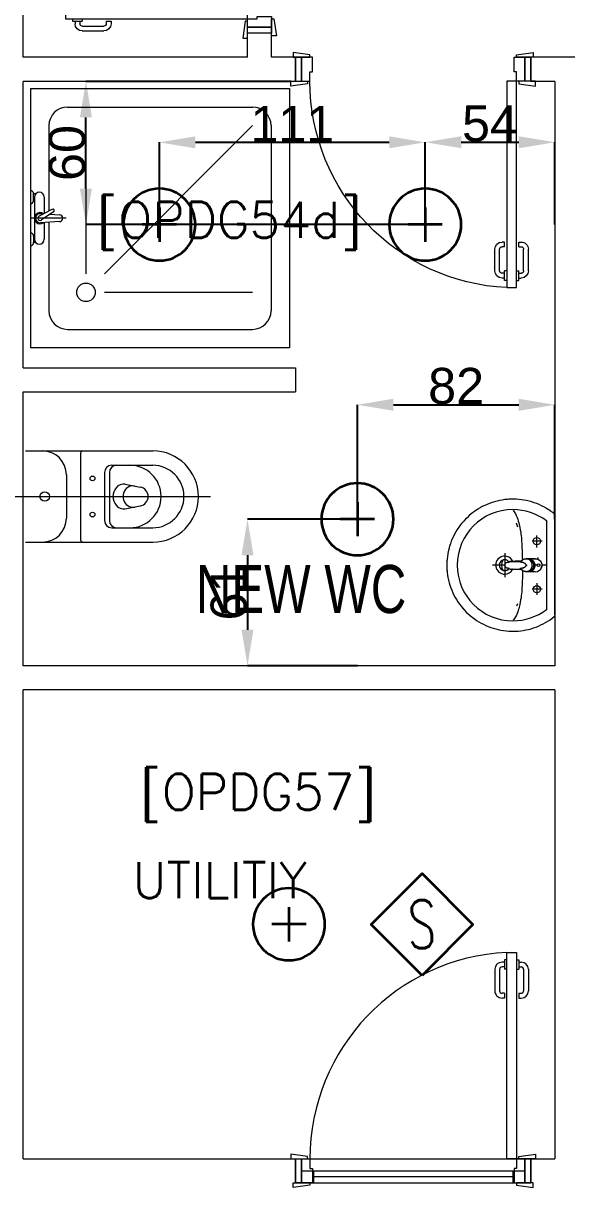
# Model space of a CAD drawing. Header units: inches. Extents: x -12418 to 57169, y -29325 to 19878.
# Drawn here: x 15618 to 17883, y -947 to 3881 of the extents above; entities that cross this region are included whole.
import ezdxf
from ezdxf.enums import TextEntityAlignment as Align

# ---------------------------------------------------------------- set-up
doc = ezdxf.new("R2010")
doc.units = ezdxf.units.IN
doc.header["$LTSCALE"] = 25
doc.header["$MEASUREMENT"] = 0
doc.header["$PDMODE"] = 3
doc.layers.get('0').update_dxf_attribs({"color": 8})
doc.layers.get('Defpoints').update_dxf_attribs({"color": 8})
for name, color, linetype, lineweight in [('00-Ground Floor$0$72_EGR_BASE_TEXT', 252, 'Continuous', 5), ('00-Ground Floor$0$Aluminum', 251, 'Continuous', 5), ('00-Ground Floor$0$LOADING', 253, 'Continuous', 5), ('00-Ground Floor$0$P-SANR-FIXT', 6, 'Continuous', 18), ('00-Ground Floor$0$P-SANR-FIXT-1', 6, 'Continuous', 13), ('00-Ground Floor$0$SANIT', 250, 'Continuous', 5), ('00-Ground Floor$0$Walls', 251, 'Continuous', 5), ('00-Ground Floor$0$Wooden Joinery', 251, 'Continuous', 5), ('E-DIM', 6, 'Continuous', 18), ('E-LITE-CIRC-NUMB', 6, 'Continuous', 25), ('E-LITE-CLNG @ 100', 150, 'Continuous', 35), ('E-LITE-CTRL', 6, 'Continuous', 25), ('F-ALRM-CLNG @ 100', 33, 'Continuous', 35)]:
    doc.layers.add(name, color=color, linetype=linetype, lineweight=lineweight)
doc.styles.add('00-Ground Floor$0$SIMPLEX', font='SIMPLEX.shx', dxfattribs={"height": 150})
doc.styles.add('00-Ground Floor$0$X3G_ENTITY_2587F5', font='swisscl.ttf', dxfattribs={"height": 200})
doc.styles.add('DC_Simplex', font='SIMPLEX.shx', dxfattribs={"width": 0.7})
doc.styles.get("Standard").update_dxf_attribs({"font": 'arial.ttf'})
doc.dimstyles.get("Standard").update_dxf_attribs({"dimtxt": 150, "dimasz": 150, "dimexe": 0.18, "dimexo": 0.0625, "dimgap": 1, "dimtad": 1, "dimdec": 0, "dimlfac": 0.1, "dimzin": 0, "dimdsep": 46, "dimtxsty": 'Standard', "dimcen": 0.09, "dimclrd": 256, "dimclrt": 7, "dimadec": 0, "dimazin": 0, "dimtfac": 1, "dimtdec": 0, "dimtofl": 0, "dimtmove": 0, "dimatfit": 3, "dimfxl": 1, "dimtolj": 1, "dimtzin": 0, "dimarcsym": 0})

# ---------------------------------------------------------------- blocks, each defined once
blk = doc.blocks.new('00-Ground Floor$0$A$C72370EFE')
at = {"layer": '00-Ground Floor$0$Wooden Joinery'}
for p, q in [((-0.01, -0.04), (-0.02, -0.04)), ((-0.01, -0.03), (-0.01, -0.07)), ((0, -0.03), (-0.01, -0.03)), ((0.04, -0.03), (0.05, -0.03)), ((0.05, -0.03), (0.05, -0.07)), ((0.05, -0.04), (0.06, -0.04)), ((-0.05, -0.07), (-0.05, -0.16)), ((-0.03, -0.07), (-0.03, -0.16)), ((-0.01, -0.06), (-0.02, -0.06)), ((0, -0.07), (-0.01, -0.07)), ((0.04, -0.07), (0.05, -0.07)), ((0.05, -0.06), (0.06, -0.06)), ((0.07, -0.07), (0.07, -0.16)), ((0.09, -0.07), (0.09, -0.16)), ((-0.01, -0.17), (-0.02, -0.17)), ((-0.01, -0.19), (-0.02, -0.19)), ((-0.01, -0.17), (-0.01, -0.19)), ((0.05, -0.17), (0.06, -0.17)), ((0.05, -0.17), (0.05, -0.19)), ((0.05, -0.19), (0.06, -0.19))]:
    blk.add_line(p, q, dxfattribs=at)
for centre, radius, start, end in [((-0.02, -0.07), 0.03, 90, 180), ((0.06, -0.07), 0.03, 0, 90), ((-0.02, -0.07), 0.01, 90, 180), ((0.06, -0.07), 0.01, 0, 90), ((-0.02, -0.16), 0.03, 180, 270), ((-0.02, -0.16), 0.01, 180, 270), ((0.06, -0.16), 0.01, 270, 0), ((0.06, -0.16), 0.03, 270, 0)]:
    blk.add_arc(centre, radius, start, end, dxfattribs=at)
blk = doc.blocks.new('00-Ground Floor$0$A$C5DAD61B4')
at = {"layer": '00-Ground Floor$0$Wooden Joinery'}
for points in [[(80, 959.1), (80, 969.1), (10, 979.1), (10, 959.1)], [(940, 959.1), (940, 969.1), (1010, 979.1), (1010, 959.1)], [(70, 859.1), (70, 849.1), (0, 839.1), (0, 859.1)], [(120, 859.1), (120, 0), (80, 0), (80, 859.1)], [(950, 859.1), (950, 849.1), (1020, 839.1), (1020, 859.1)]]:
    blk.add_lwpolyline(points, close=True, dxfattribs=at)
for points in [[(45, 859.1), (45, 959.1), (20, 959.1), (20, 859.1), (45, 859.1)], [(45, 859.1), (80, 859.1), (80, 899.1), (90, 899.1), (90, 959.1), (45, 959.1), (45, 859.1)], [(975, 859.1), (940, 859.1), (940, 899.1), (930, 899.1), (930, 959.1), (975, 959.1), (975, 859.1)], [(975, 859.1), (975, 959.1), (1000, 959.1), (1000, 859.1), (975, 859.1)]]:
    blk.add_lwpolyline(points, dxfattribs=at)
blk.add_arc((80, 859.1), 860, 272.666, 0, dxfattribs=at)
at = {"layer": '00-Ground Floor$0$Wooden Joinery', "xscale": 999.9999999998854, "yscale": 999.9999999998854, "zscale": 999.9999999998854, "rotation": 180}
blk.add_blockref('00-Ground Floor$0$A$C72370EFE', (120, 0), dxfattribs=at)
blk = doc.blocks.new('00-Ground Floor$0$A$C5FCA3E6B')
at = {"layer": '00-Ground Floor$0$Wooden Joinery'}
for points in [[(80, 858.9), (80, 868.9), (10, 878.9), (10, 858.9)], [(840, 858.9), (840, 868.9), (910, 878.9), (910, 858.9)], [(70, 758.9), (70, 748.9), (0, 738.9), (0, 758.9)], [(120, 758.9), (120, 0), (80, 0), (80, 758.9)], [(850, 758.9), (850, 748.9), (920, 738.9), (920, 758.9)]]:
    blk.add_lwpolyline(points, close=True, dxfattribs=at)
for points in [[(45, 758.9), (45, 858.9), (20, 858.9), (20, 758.9), (45, 758.9)], [(45, 758.9), (80, 758.9), (80, 798.9), (90, 798.9), (90, 858.9), (45, 858.9), (45, 758.9)], [(875, 758.9), (840, 758.9), (840, 798.9), (830, 798.9), (830, 858.9), (875, 858.9), (875, 758.9)], [(875, 758.9), (875, 858.9), (900, 858.9), (900, 758.9), (875, 758.9)]]:
    blk.add_lwpolyline(points, dxfattribs=at)
blk.add_arc((80, 758.9), 760, 273.0171, 0, dxfattribs=at)
at = {"layer": '00-Ground Floor$0$Wooden Joinery', "xscale": 999.9999999998854, "yscale": 999.9999999998854, "zscale": 999.9999999998854, "rotation": 180}
blk.add_blockref('00-Ground Floor$0$A$C72370EFE', (120, 0), dxfattribs=at)
blk = doc.blocks.new('00-Ground Floor$0$A$C76ae8329')
at = {"layer": '00-Ground Floor$0$Aluminum'}
for p, q in [((202.1, 404.6), (1182.1, 404.6)), ((227.1, 404.6), (227.1, 304.6)), ((1157.1, 404.6), (1157.1, 304.6)), ((227.1, 354.6), (1157.1, 354.6)), ((277.1, 354.6), (277.1, 304.6)), ((1107.1, 354.6), (1107.1, 304.6)), ((202.1, 304.6), (1182.1, 304.6)), ((1107.1, 329.6), (277.1, 329.6))]:
    blk.add_line(p, q, dxfattribs=at)
at = {"layer": '00-Ground Floor$0$Walls'}
for p, q in [((202.1, 304.6), (202.1, 404.6)), ((202.1, 304.6), (202.1, 404.6)), ((202.1, 404.6), (202.1, 304.6)), ((1182.1, 304.6), (1182.1, 404.6)), ((1182.1, 304.6), (1182.1, 404.6)), ((1182.1, 404.6), (1182.1, 304.6))]:
    blk.add_line(p, q, dxfattribs=at)
blk = doc.blocks.new('00-Ground Floor$0$FP_138-161_A_00_GFL_-0_080_Einreichung_Grundrisse_100')
at = {"layer": '00-Ground Floor$0$P-SANR-FIXT'}
blk.add_line((-0.0044, -0.0019), (-0.0045, -0.0021), dxfattribs=at)
at = {"layer": '00-Ground Floor$0$P-SANR-FIXT', "flags": 128}
blk.add_lwpolyline([(-0.0057, -0.0037), (-0.0058, -0.0039), (-0.006, -0.004)], dxfattribs=at)
blk = doc.blocks.new('00-Ground Floor$0$FP_139-161_A_00_GFL_-0_080_Einreichung_Grundrisse_100')
at = {"layer": '00-Ground Floor$0$P-SANR-FIXT'}
blk.add_line((0.0045, -0.0022), (0.0044, -0.002), dxfattribs=at)
at = {"layer": '00-Ground Floor$0$P-SANR-FIXT', "flags": 128}
blk.add_lwpolyline([(0.006, -0.004), (0.0059, -0.0039), (0.0057, -0.0038)], dxfattribs=at)
blk = doc.blocks.new('00-Ground Floor$0$IS_Ceraplus_B8204_BIM_BG _1_ - B8204AA - CERAPLUS single lever basin mixer with pop-up waste-V137-161_A_00_GFL_-0_080_Einreichung_Grundrisse_100')
at = {"layer": '00-Ground Floor$0$P-SANR-FIXT-1'}
h = blk.add_hatch(dxfattribs=at)
h.set_pattern_fill('FP_26', color=256, style=0, pattern_type=2)
h.set_pattern_definition([(225, (0.009, 0), (0.010607, -0.010607), []), (315, (0.009, 0), (0.010607, 0.010607), [])])
h.paths.add_polyline_path([(0.0056, -0.002), (0.0058, -0.0024), (0.0058, -0.0021)])
h.paths.add_polyline_path([(0.007, -0.0039), (0.0088, -0.0045), (0.0084, -0.0043)])
at = {"layer": '00-Ground Floor$0$LOADING'}
for p, q in [((-0.028, 0), (-0.028, -0.0281)), ((-0.0274, -0.0337), (-0.0271, -0.0392)), ((-0.0262, -0.0282), (-0.0263, -0.0287)), ((0.0263, -0.0287), (0.0262, -0.0282)), ((0.0262, -0.0293), (0.0263, -0.0287)), ((0.0271, -0.0392), (0.0274, -0.0337)), ((0.028, -0.0281), (0.028, 0)), ((-0.0137, -0.0512), (-0.0129, -0.0517)), ((0.0124, -0.052), (0.0133, -0.0515)), ((0.014, -0.0647), (0.0133, -0.1077)), ((0.0185, -0.0618), (0.019, -0.0539)), ((0.019, -0.0539), (0.0188, -0.0561))]:
    blk.add_line(p, q, dxfattribs=at)
at = {"layer": '00-Ground Floor$0$LOADING', "flags": 128}
for points in [[(-0.0272, -0.0069), (-0.0266, 0.009), (-0.0165, 0.0236), (0, 0.0291)], [(0.0272, -0.0069), (0.0266, 0.009), (0.0165, 0.0236), (0, 0.0291)], [(-0.0271, -0.0393), (-0.027, -0.0403), (-0.0269, -0.0414), (-0.0267, -0.0424), (-0.0265, -0.0434), (-0.0262, -0.0444), (-0.0259, -0.0454), (-0.0255, -0.0464), (-0.0252, -0.0474), (-0.0247, -0.0484), (-0.0243, -0.0493), (-0.0238, -0.0502), (-0.0232, -0.0511), (-0.0226, -0.052), (-0.022, -0.0529), (-0.0214, -0.0537), (-0.0207, -0.0545), (-0.0199, -0.0553), (-0.0192, -0.0561), (-0.0184, -0.0568), (-0.0176, -0.0575), (-0.0173, -0.0577)], [(-0.0176, -0.0568), (-0.0224, -0.0513), (-0.0254, -0.0448), (-0.0264, -0.0376), (-0.0253, -0.0305), (-0.0222, -0.024), (-0.0172, -0.0186), (-0.0109, -0.0147), (-0.0037, -0.0127), (0.0037, -0.0127), (0.0109, -0.0147), (0.0172, -0.0186), (0.0222, -0.024), (0.0253, -0.0305), (0.0264, -0.0376), (0.0254, -0.0448), (0.0224, -0.0513), (0.0176, -0.0568)], [(0.0173, -0.0577), (0.0181, -0.057), (0.0189, -0.0563), (0.0197, -0.0556), (0.0204, -0.0548), (0.0211, -0.054), (0.0218, -0.0532), (0.0224, -0.0523), (0.023, -0.0514), (0.0236, -0.0505), (0.0241, -0.0496), (0.0246, -0.0487), (0.025, -0.0477), (0.0254, -0.0467), (0.0258, -0.0458), (0.0261, -0.0448), (0.0264, -0.0437), (0.0266, -0.0427), (0.0268, -0.0417), (0.027, -0.0407), (0.0271, -0.0396), (0.0271, -0.0393)], [(-0.019, -0.0539), (-0.0185, -0.0615), (-0.0185, -0.0618)], [(-0.0181, -0.0728), (-0.0177, -0.083), (-0.0172, -0.0938)], [(-0.0162, -0.0579), (-0.0156, -0.058), (-0.0151, -0.0581), (-0.0146, -0.0583), (-0.0142, -0.0586), (-0.0139, -0.0588), (-0.0138, -0.0591)], [(-0.0138, -0.0591), (-0.0139, -0.0612), (-0.014, -0.0633)], [(0.0138, -0.0591), (0.0139, -0.0588), (0.0142, -0.0586), (0.0146, -0.0583), (0.0151, -0.0581), (0.0156, -0.058), (0.0162, -0.0579)], [(0.014, -0.0633), (0.0139, -0.0612), (0.0138, -0.0591)], [(0.0171, -0.0578), (0.0174, -0.0575), (0.0176, -0.0568)], [(0.0172, -0.0938), (0.0177, -0.083), (0.0181, -0.0728)], [(0.0184, -0.0651), (0.0184, -0.0652), (0.0184, -0.0652), (0.0184, -0.0652), (0.0184, -0.0654), (0.0184, -0.0655)], [(-0.0129, -0.1142), (-0.0124, -0.1161), (-0.0118, -0.1179), (-0.0109, -0.1197), (-0.0098, -0.1214), (-0.0084, -0.123), (-0.0067, -0.1244), (-0.0047, -0.1255), (-0.0025, -0.1263), (0, -0.1266)], [(0, -0.1266), (0.0025, -0.1263), (0.0047, -0.1255), (0.0067, -0.1244), (0.0084, -0.123), (0.0098, -0.1214), (0.0109, -0.1197), (0.0118, -0.1179), (0.0124, -0.1161), (0.0129, -0.1142)]]:
    blk.add_lwpolyline(points, dxfattribs=at)
at = {"layer": '00-Ground Floor$0$LOADING'}
for centre, radius, start, end in [((0, 0.0135), 0.00603, 0, 180), ((0, 0.0135), 0.00603, 180, 0), ((-0.009, 0), 0.005, 300, 315), ((0.009, 0), 0.005, 225, 240)]:
    blk.add_arc(centre, radius, start, end, dxfattribs=at)
for centre, major_axis, start_param, end_param in [((0, -0.0281), (-0.028, 0), 4.712389, 6.47291), ((0, -0.0321), (0.0275, 0), 3.141823, 3.202701), ((0, -0.0321), (0.0275, 0), 3.239313, 3.439417), ((0, -0.0281), (0.028, 0), 3.371221, 3.483334), ((0, -0.0287), (0.0267, 0), 1.570796, 3.036556), ((0, -0.0287), (0.0263, 0), 2.625648, 2.791756), ((0, -0.0287), (-0.0263, 0), 4.712389, 5.759587), ((0, -0.0281), (0.028, 0), 6.093357, 7.853982), ((0, -0.0287), (0.0267, 0), 0.105099, 1.570796), ((0, -0.0287), (0.0262, 0), 0.523599, 1.570796), ((0, -0.0287), (0.0262, 0), 0.349919, 0.515945), ((0, -0.0287), (0.0267, 0), 6.059374, 6.108652), ((0, -0.0321), (0.0275, 0), 5.985527, 6.185455), ((0, -0.0281), (0.028, 0), 5.94107, 6.05344), ((0, -0.0321), (0.0275, 0), 6.222066, 6.282955), ((0, -0.0312), (0.0248, 0), 4.111947, 4.191073), ((0, -0.0281), (0.028, 0), 4.202431, 4.259552), ((0, -0.0287), (0.0263, 0), 4.169225, 4.2325), ((0, -0.0281), (0.028, 0), 5.172057, 5.222265)]:
    blk.add_ellipse(centre, major_axis=major_axis, ratio=0.961262, start_param=start_param, end_param=end_param, dxfattribs=at)
for points, knots in [([(-0.0215, -0.0162), (-0.0216, -0.0163), (-0.0219, -0.0167), (-0.0227, -0.0177), (-0.0238, -0.0192), (-0.0249, -0.0211), (-0.0258, -0.0231), (-0.0266, -0.0253), (-0.0273, -0.0282), (-0.0275, -0.0305), (-0.0275, -0.0321)], [0.7859035, 0.7859035, 0.7859035, 0.7859035, 0.7916667, 0.8055556, 0.8333333, 0.8611111, 0.8888889, 0.9166667, 0.9444444, 1, 1, 1, 1]), ([(0.021, -0.0157), (0.0208, -0.0154), (0.0203, -0.0149), (0.0192, -0.0139), (0.0177, -0.0127), (0.0161, -0.0117), (0.0148, -0.0109), (0.0138, -0.0104), (0.0127, -0.0099), (0.0113, -0.0093), (0.0087, -0.0084), (0.0048, -0.0075), (0, -0.0071), (-0.0048, -0.0075), (-0.0087, -0.0084), (-0.0113, -0.0093), (-0.0127, -0.0099), (-0.0138, -0.0104), (-0.0148, -0.0109), (-0.0161, -0.0117), (-0.0177, -0.0127), (-0.0191, -0.0139), (-0.0202, -0.0149), (-0.0208, -0.0154), (-0.021, -0.0157)], [0.2222222, 0.2222222, 0.2222222, 0.2222222, 0.2361111, 0.25, 0.2777778, 0.3055556, 0.3194444, 0.3333333, 0.3472222, 0.3611111, 0.3888889, 0.4444444, 0.5, 0.5555556, 0.6111111, 0.6388889, 0.6527778, 0.6666667, 0.6805556, 0.6944444, 0.7222222, 0.75, 0.7638889, 0.7777778, 0.7777778, 0.7777778, 0.7777778]), ([(0, -0.0378), (-0.0005, -0.038), (-0.0012, -0.0384), (-0.0021, -0.0389), (-0.0028, -0.0393), (-0.0035, -0.0397), (-0.0042, -0.04), (-0.0049, -0.0405), (-0.0055, -0.0409), (-0.0061, -0.0414), (-0.0067, -0.0419), (-0.0072, -0.0424), (-0.0078, -0.0429), (-0.0083, -0.0435), (-0.0088, -0.0441), (-0.0092, -0.0446), (-0.0096, -0.0452), (-0.01, -0.0459), (-0.0103, -0.0466), (-0.0105, -0.0472), (-0.0107, -0.0477), (-0.0108, -0.0481), (-0.0109, -0.0484), (-0.0111, -0.0489), (-0.0114, -0.0497), (-0.0118, -0.0509), (-0.0122, -0.0521), (-0.0124, -0.053), (-0.0126, -0.0537), (-0.0128, -0.0544), (-0.0129, -0.0552), (-0.0131, -0.0559), (-0.0132, -0.0566), (-0.0134, -0.0572), (-0.0136, -0.0581), (-0.0137, -0.0587), (-0.0138, -0.0591)], [0, 0, 0, 0, 0.055556, 0.083333, 0.111111, 0.138889, 0.166667, 0.194444, 0.222222, 0.25, 0.277778, 0.305556, 0.333333, 0.361111, 0.388889, 0.416667, 0.444444, 0.472222, 0.5, 0.527778, 0.541667, 0.555556, 0.569444, 0.583333, 0.611111, 0.666667, 0.722222, 0.75, 0.777778, 0.805556, 0.833333, 0.861111, 0.888889, 0.916667, 0.944444, 1, 1, 1, 1]), ([(0, -0.0357), (-0.0006, -0.0357), (-0.0013, -0.0357), (-0.002, -0.0357), (-0.0022, -0.0357)], [0, 0, 0, 0, 0.1, 0.1298359, 0.1298359, 0.1298359, 0.1298359]), ([(0.0022, -0.0357), (0.002, -0.0357), (0.0013, -0.0357), (0.0006, -0.0357), (0, -0.0357)], [0.8701578, 0.8701578, 0.8701578, 0.8701578, 0.9, 1, 1, 1, 1]), ([(0.0138, -0.0591), (0.0137, -0.0587), (0.0136, -0.0581), (0.0134, -0.0572), (0.0132, -0.0566), (0.0131, -0.0559), (0.0129, -0.0552), (0.0128, -0.0544), (0.0126, -0.0537), (0.0124, -0.053), (0.0122, -0.0521), (0.0118, -0.0509), (0.0114, -0.0497), (0.0111, -0.0489), (0.0109, -0.0484), (0.0108, -0.0481), (0.0107, -0.0477), (0.0105, -0.0472), (0.0103, -0.0466), (0.01, -0.0459), (0.0096, -0.0452), (0.0092, -0.0446), (0.0088, -0.0441), (0.0083, -0.0435), (0.0078, -0.0429), (0.0072, -0.0424), (0.0067, -0.0419), (0.0061, -0.0414), (0.0055, -0.0409), (0.0049, -0.0405), (0.0042, -0.04), (0.0035, -0.0397), (0.0028, -0.0393), (0.0021, -0.0389), (0.0012, -0.0384), (0.0005, -0.038), (0, -0.0378)], [0, 0, 0, 0, 0.055556, 0.083333, 0.111111, 0.138889, 0.166667, 0.194444, 0.222222, 0.25, 0.277778, 0.333333, 0.388889, 0.416667, 0.430556, 0.444444, 0.458333, 0.472222, 0.5, 0.527778, 0.555556, 0.583333, 0.611111, 0.638889, 0.666667, 0.694444, 0.722222, 0.75, 0.777778, 0.805556, 0.833333, 0.861111, 0.888889, 0.916667, 0.944444, 1, 1, 1, 1]), ([(0.0275, -0.0321), (0.0275, -0.0305), (0.0273, -0.0282), (0.0266, -0.0253), (0.0258, -0.0231), (0.0249, -0.0211), (0.0238, -0.0192), (0.0227, -0.0177), (0.0219, -0.0167), (0.0216, -0.0163), (0.0215, -0.0162)], [0, 0, 0, 0, 0.0555556, 0.0833333, 0.1111111, 0.1388889, 0.1666667, 0.1944444, 0.2083333, 0.2142181, 0.2142181, 0.2142181, 0.2142181]), ([(-0.0188, -0.0538), (-0.0188, -0.0547), (-0.0186, -0.0582), (-0.0185, -0.0619), (-0.0184, -0.0646)], [0.6724021, 0.6724021, 0.6724021, 0.6724021, 0.75, 1, 1, 1, 1]), ([(-0.0162, -0.0579), (-0.0162, -0.0578), (-0.0163, -0.0578), (-0.0165, -0.0577), (-0.0166, -0.0575), (-0.0167, -0.0574), (-0.0169, -0.0573), (-0.017, -0.0572), (-0.0172, -0.0571), (-0.0173, -0.057), (-0.0175, -0.0569), (-0.0176, -0.0568)], [0, 0, 0, 0, 0.1, 0.2, 0.3, 0.4, 0.5, 0.6, 0.7, 0.8, 1, 1, 1, 1]), ([(-0.0148, -0.0587), (-0.015, -0.0586), (-0.0159, -0.0583), (-0.0167, -0.058), (-0.0172, -0.0578)], [0.8, 0.8, 0.8, 0.8, 0.85, 1, 1, 1, 1]), ([(0.0141, -0.0613), (0.0141, -0.0611), (0.0143, -0.0608), (0.0145, -0.0604), (0.0148, -0.06), (0.0151, -0.0596), (0.0153, -0.0594), (0.0155, -0.0592), (0.0156, -0.059), (0.0158, -0.0588), (0.016, -0.0587), (0.0163, -0.0585), (0.0165, -0.0583), (0.0166, -0.0582)], [0.3333333, 0.3333333, 0.3333333, 0.3333333, 0.4166667, 0.5, 0.5833333, 0.6666667, 0.7083333, 0.75, 0.7916667, 0.8333333, 0.875, 0.9166667, 1, 1, 1, 1]), ([(0.0176, -0.0568), (0.0175, -0.0569), (0.0173, -0.057), (0.0172, -0.0571), (0.017, -0.0572), (0.0169, -0.0573), (0.0167, -0.0574), (0.0166, -0.0575), (0.0165, -0.0577), (0.0163, -0.0578), (0.0162, -0.0578), (0.0162, -0.0579)], [0, 0, 0, 0, 0.2, 0.3, 0.4, 0.5, 0.6, 0.7, 0.8, 0.9, 1, 1, 1, 1]), ([(0.0184, -0.0646), (0.0185, -0.0619), (0.0186, -0.0582), (0.0188, -0.0547), (0.0188, -0.0538)], [0, 0, 0, 0, 0.25, 0.3275586, 0.3275586, 0.3275586, 0.3275586]), ([(-0.0131, -0.1116), (-0.0132, -0.1115), (-0.0135, -0.1109), (-0.0141, -0.1099), (-0.0147, -0.1086), (-0.0153, -0.1072), (-0.0159, -0.1053), (-0.0167, -0.1021), (-0.0171, -0.0992), (-0.0171, -0.0973)], [0.4856715, 0.4856715, 0.4856715, 0.4856715, 0.5, 0.55, 0.6, 0.65, 0.7, 0.8, 1, 1, 1, 1]), ([(-0.0132, -0.1091), (-0.0132, -0.1096), (-0.0132, -0.1103), (-0.0132, -0.1111), (-0.0132, -0.1115), (-0.0132, -0.1118), (-0.0131, -0.1122), (-0.0131, -0.1125), (-0.0131, -0.1128), (-0.0131, -0.1131), (-0.013, -0.1134), (-0.013, -0.1138), (-0.0129, -0.1141), (-0.0129, -0.1142)], [0.2, 0.2, 0.2, 0.2, 0.4, 0.5, 0.55, 0.6, 0.65, 0.7, 0.75, 0.8, 0.85, 0.9, 1, 1, 1, 1]), ([(0.0129, -0.1142), (0.0129, -0.1141), (0.013, -0.1138), (0.013, -0.1134), (0.0131, -0.1131), (0.0131, -0.1128), (0.0131, -0.1125), (0.0131, -0.1122), (0.0132, -0.1118), (0.0132, -0.1115), (0.0132, -0.1111), (0.0132, -0.1103), (0.0132, -0.1096), (0.0132, -0.1091)], [0, 0, 0, 0, 0.1, 0.15, 0.2, 0.25, 0.3, 0.35, 0.4, 0.45, 0.5, 0.6, 0.8, 0.8, 0.8, 0.8]), ([(0.0131, -0.1116), (0.0133, -0.1113), (0.0137, -0.1106), (0.0142, -0.1096), (0.0147, -0.1084), (0.0153, -0.1072), (0.0159, -0.1053), (0.0167, -0.1021), (0.0171, -0.0992), (0.0171, -0.0973)], [-0.5143371, -0.5143371, -0.5143371, -0.5143371, -0.475, -0.4375, -0.4, -0.35, -0.3, -0.2, 0, 0, 0, 0])]:
    blk.add_open_spline(points, degree=3, knots=knots, dxfattribs=at)
for points in [[(-0.0184, -0.0646), (-0.0183, -0.0659), (-0.0182, -0.0684), (-0.0181, -0.0709), (-0.0181, -0.0721)], [(-0.0172, -0.0578), (-0.0171, -0.0578), (-0.0169, -0.058), (-0.0167, -0.0581), (-0.0166, -0.0582)], [(-0.0172, -0.0938), (-0.0172, -0.0944), (-0.0172, -0.0956), (-0.0171, -0.0967), (-0.0171, -0.0973)], [(-0.0162, -0.0579), (-0.0162, -0.0579), (-0.0164, -0.0581), (-0.0165, -0.0582), (-0.0166, -0.0583), (-0.0166, -0.0582), (-0.0166, -0.0582)], [(-0.0166, -0.0582), (-0.0163, -0.0585), (-0.0156, -0.059), (-0.0148, -0.0599), (-0.0142, -0.0609), (-0.0139, -0.0617), (-0.0138, -0.0621)], [(-0.014, -0.0633), (-0.014, -0.0633), (-0.014, -0.0633), (-0.014, -0.0633)], [(-0.014, -0.0646), (-0.014, -0.0644), (-0.014, -0.064), (-0.014, -0.0635), (-0.014, -0.0633)], [(0.014, -0.0633), (0.014, -0.0633), (0.014, -0.0633), (0.014, -0.0633)], [(0.014, -0.0633), (0.014, -0.0635), (0.014, -0.064), (0.014, -0.0644), (0.014, -0.0647)], [(0.0172, -0.0578), (0.0168, -0.0579), (0.0158, -0.0583), (0.0147, -0.0587), (0.0141, -0.059)], [(0.0166, -0.0582), (0.0166, -0.0582), (0.0166, -0.0583), (0.0165, -0.0582), (0.0164, -0.0581), (0.0162, -0.0579), (0.0162, -0.0579)], [(0.0166, -0.0582), (0.0167, -0.0582), (0.0168, -0.0581), (0.0169, -0.058), (0.0169, -0.058)], [(0.0169, -0.058), (0.017, -0.0579), (0.0171, -0.0579), (0.0171, -0.0578)], [(0.0171, -0.0973), (0.0171, -0.0967), (0.0172, -0.0956), (0.0172, -0.0944), (0.0172, -0.0938)], [(0.0181, -0.0721), (0.0181, -0.0709), (0.0182, -0.0684), (0.0183, -0.0659), (0.0184, -0.0646)]]:
    blk.add_open_spline(points, degree=3, dxfattribs=at)
for name in ['00-Ground Floor$0$FP_138-161_A_00_GFL_-0_080_Einreichung_Grundrisse_100', '00-Ground Floor$0$FP_139-161_A_00_GFL_-0_080_Einreichung_Grundrisse_100']:
    blk.add_blockref(name, (0, 0), dxfattribs=at)
blk = doc.blocks.new('00-Ground Floor')
at = {"layer": '00-Ground Floor$0$LOADING'}
for p, q in [((17671.7, 1800.6, 0), (17677.2, 1784.1, 0)), ((17797.8, 1809.9, 0), (17797.8, 1438.8, 0)), ((17832.9, 1416.9, 0), (17832.9, 1831.8, 0)), ((17757.9, 1698.7, 0), (17757.9, 1747.7, 0)), ((17779.9, 1724.3, 0), (17738.2, 1724.3, 0)), ((17624, 1674.3, 0), (17624, 1574.3, 0)), ((17762.9, 1650.2, 0), (17762.9, 1655.8, 0)), ((17624.7, 1624.3, 0), (17573.1, 1624.3, 0)), ((17750.1, 1624.3, 0), (17747.9, 1624.3, 0)), ((17758.9, 1624.3, 0), (17753.4, 1624.3, 0)), ((17762.9, 1598.3, 0), (17762.9, 1599.5, 0)), ((17773.5, 1624.3, 0), (17770.7, 1624.3, 0)), ((17797.8, 1624.3, 0), (17780.3, 1624.3, 0)), ((17757.9, 1549.9, 0), (17757.9, 1500.9, 0)), ((17779.9, 1524.3, 0), (17738.2, 1524.3, 0)), ((17677, 1463.9, 0), (17673.6, 1453.6, 0))]:
    blk.add_line(p, q, dxfattribs=at)
at = {"layer": '00-Ground Floor$0$LOADING', "elevation": 0, "flags": 128}
for points in [[(17657.9, 1899.3), (17646.9, 1899.1), (17636, 1898.4), (17625, 1897.3), (17614.1, 1895.8), (17603.3, 1893.8), (17592.6, 1891.4), (17581.9, 1888.6), (17571.4, 1885.4), (17561.1, 1881.7), (17550.8, 1877.6), (17540.8, 1873.1), (17530.9, 1868.2), (17521.3, 1863), (17511.9, 1857.3), (17502.7, 1851.3), (17493.7, 1844.9), (17485, 1838.1), (17476.6, 1831.1), (17468.5, 1823.6), (17460.7, 1815.9), (17453.2, 1807.9), (17446, 1799.5), (17439.1, 1790.9), (17432.7, 1782), (17426.5, 1772.9), (17420.8, 1763.5), (17415.4, 1753.9), (17410.4, 1744.1), (17405.8, 1734.1), (17401.6, 1724), (17397.8, 1713.6), (17394.5, 1703.2), (17391.5, 1692.6), (17389, 1681.9), (17386.9, 1671.1), (17385.3, 1660.2), (17384.1, 1649.2), (17383.3, 1638.3), (17382.9, 1627.3), (17383, 1616.3), (17383.6, 1605.3), (17384.6, 1594.3), (17386, 1583.4), (17387.8, 1572.6), (17390.1, 1561.8), (17392.8, 1551.2), (17396, 1540.6), (17399.5, 1530.2), (17403.5, 1520), (17407.9, 1509.9), (17412.6, 1500), (17417.8, 1490.3), (17423.4, 1480.8), (17429.3, 1471.5), (17435.6, 1462.5), (17442.2, 1453.7), (17449.2, 1445.2), (17456.6, 1437), (17464.2, 1429.1), (17472.2, 1421.5), (17480.4, 1414.3), (17489, 1407.3), (17497.8, 1400.8), (17506.9, 1394.5), (17516.2, 1388.7), (17525.7, 1383.2), (17535.5, 1378.1), (17545.4, 1373.4), (17555.5, 1369.1), (17565.8, 1365.2), (17576.2, 1361.7), (17586.8, 1358.7), (17597.5, 1356), (17608.3, 1353.8), (17619.1, 1352.1), (17630, 1350.7), (17641, 1349.8), (17652, 1349.4), (17657.9, 1349.3)], [(17832.9, 1836.4), (17824.3, 1843.3), (17815.4, 1849.8), (17806.3, 1855.9), (17796.9, 1861.6), (17787.3, 1867), (17777.5, 1872), (17767.5, 1876.5), (17757.3, 1880.7), (17747, 1884.5), (17736.5, 1887.8), (17725.9, 1890.8), (17715.2, 1893.3), (17704.4, 1895.4), (17693.5, 1897), (17682.6, 1898.2), (17671.6, 1899), (17660.6, 1899.3), (17657.9, 1899.3)], [(17657.9, 1349.3), (17668.9, 1349.5), (17679.9, 1350.2), (17690.8, 1351.3), (17701.7, 1352.8), (17712.6, 1354.8), (17723.3, 1357.2), (17733.9, 1360), (17744.4, 1363.3), (17754.8, 1366.9), (17765, 1371), (17775.1, 1375.5), (17784.9, 1380.4), (17794.6, 1385.7), (17804, 1391.3), (17813.2, 1397.3), (17822.2, 1403.7), (17830.8, 1410.5), (17832.9, 1412.2)]]:
    blk.add_lwpolyline(points, dxfattribs=at)
at = {"layer": '00-Ground Floor$0$LOADING'}
for centre in [(17757.9, 1724.3, 0), (17757.9, 1524.3, 0)]:
    blk.add_circle(centre, 15, dxfattribs=at)
for centre, radius, start, end in [((17657.9, 1624.3, 0), 275, 90, 93.6225), ((17657.9, 1624.3, 0), 231.5, 90, 270), ((17657.9, 1624.3, 0), 231.5, 52.8209, 90), ((17657.9, 1624.3, 0), 275, 55.9324, 60.3591), ((17657.9, 1624.3, 0), 275, 150, 155.6589), ((17657.9, 1624.3, 0), 275, 162, 167.5535), ((17657.9, 1624.3, 0), 275, 174, 186), ((17624, 1624.3, 0), 37.5, 27.1305, 270), ((17624, 1624.3, 0), 22.5, 39.5025, 270), ((17657.9, 1624.3, 0), 47, 153.4433, 206.5567), ((17624, 1624.3, 0), 22.5, 107.0466, 111.508), ((17624, 1624.3, 0), 22.5, 90, 103.3417), ((17624, 1624.3, 0), 22.5, 66.725, 72.0134), ((17624, 1624.3, 0), 22.5, 48.0808, 53.3939), ((17624, 1624.3, 0), 22.5, 248.492, 252.9534), ((17624, 1624.3, 0), 22.5, 256.6583, 270), ((17624, 1624.3, 0), 22.5, 270, 321.4286), ((17624, 1624.3, 0), 37.5, 270, 331.4146), ((17624, 1624.3, 0), 22.5, 287.9887, 293.276), ((17624, 1624.3, 0), 22.5, 306.616, 311.9265), ((17762.9, 1624.3, 0), 17.5, 161.9463, 168.2346), ((17762.9, 1624.3, 0), 17.5, 324.0899, 35.9101), ((17762.9, 1624.3, 0), 17.5, 338.869, 353.8798), ((17657.9, 1624.3, 0), 275, 192.9241, 198), ((17657.9, 1624.3, 0), 275, 217.6689, 222), ((17657.9, 1624.3, 0), 231.5, 270, 307.1791)]:
    blk.add_arc(centre, radius, start, end, dxfattribs=at)
for points, knots in [([(17658.8, 1853.7, 0), (17673.9, 1834.6, 0), (17691.8, 1767.4, 0), (17694.2, 1732.7, 0), (17697.2, 1674, 0), (17697.8, 1644.9, 0)], [0.0392191, 0.0392191, 0.0392191, 0.0392191, 0.1715289, 0.4228457, 0.6475389, 0.6475389, 0.6475389, 0.6475389]), ([(17641.6, 1638.4, 0), (17639.8, 1640.6, 0), (17634.6, 1645, 0), (17627.9, 1646.8, 0), (17624, 1646.8, 0)], [0.7144203, 0.7144203, 0.7144203, 0.7144203, 0.8333333, 1, 1, 1, 1]), ([(17624, 1601.8, 0), (17626.6, 1601.8, 0), (17631.9, 1602.7, 0), (17637.8, 1606.1, 0), (17640.6, 1609.1, 0), (17641.6, 1610.3, 0)], [0, 0, 0, 0, 0.1111111, 0.2222222, 0.285568, 0.285568, 0.285568, 0.285568]), ([(17698.2, 1603.4, 0), (17698.1, 1573.1, 0), (17695.8, 1513, 0), (17690.7, 1472.9, 0), (17674.4, 1412.8, 0), (17660, 1395.1, 0)], [0.7533082, 0.7533082, 0.7533082, 0.7533082, 0.9865548, 1.235629, 1.3638988, 1.3638988, 1.3638988, 1.3638988]), ([(17780, 1628, 0), (17779.8, 1628.9, 0), (17779.3, 1630.7, 0), (17778.4, 1632.5, 0), (17777.9, 1633.4, 0)], [0.5653198, 0.5653198, 0.5653198, 0.5653198, 0.6111111, 0.6666667, 0.6666667, 0.6666667, 0.6666667]), ([(17777.9, 1615.3, 0), (17778.2, 1615.7, 0), (17778.7, 1616.6, 0), (17779.4, 1618.4, 0), (17779.8, 1619.7, 0), (17780, 1620.6, 0)], [0.3333333, 0.3333333, 0.3333333, 0.3333333, 0.3611111, 0.3888889, 0.4346482, 0.4346482, 0.4346482, 0.4346482])]:
    blk.add_open_spline(points, degree=3, knots=knots, dxfattribs=at)
for points in [[(17797.8, 1809.5, 0), (17797.8, 1809.6, 0), (17797.8, 1809.7, 0), (17797.8, 1809.9, 0)], [(17624, 1646.8, 0), (17622.6, 1646.8, 0), (17619.9, 1646.6, 0), (17617.2, 1645.8, 0), (17615.9, 1645.3, 0)], [(17615.9, 1603.3, 0), (17617.2, 1602.8, 0), (17619.9, 1602.1, 0), (17622.6, 1601.8, 0), (17624, 1601.8, 0)], [(17780.4, 1625.2, 0), (17780.4, 1625.6, 0), (17780.3, 1626.1, 0), (17780.3, 1626.5, 0)], [(17780.3, 1622.1, 0), (17780.3, 1622.6, 0), (17780.4, 1623, 0), (17780.4, 1623.5, 0)], [(17797.8, 1438.8, 0), (17797.8, 1438.9, 0), (17797.8, 1439, 0), (17797.8, 1439.1, 0)]]:
    blk.add_open_spline(points, degree=3, dxfattribs=at)
at = {"layer": '00-Ground Floor$0$SANIT'}
for p, q in [((15647.9, 3609.1, 0), (15647.9, 2529.1, 0)), ((15647.9, 3609.1, 0), (16727.9, 3609.1, 0)), ((16727.9, 3609.1, 0), (16727.9, 2529.1, 0)), ((15802.2, 3532, 0), (16573.6, 3532, 0)), ((15725.1, 3454.8, 0), (15725.1, 3099, 0)), ((15879.4, 3454.8, 0), (15879.4, 2837.7, 0)), ((15956.5, 2837.7, 0), (16573.6, 3454.8, 0)), ((16650.8, 3454.8, 0), (16650.8, 2683.4, 0)), ((15661.4, 3143.4, 0), (15661.4, 3170.4, 0)), ((15670, 3170.4, 0), (15661.4, 3170.4, 0)), ((15664.8, 3143.4, 0), (15661.4, 3143.4, 0)), ((15664.8, 3156.9, 0), (15664.8, 2981.4, 0)), ((15705.3, 3156.9, 0), (15705.3, 3088.4, 0)), ((15738, 3105.9, 0), (15684.5, 3077.4, 0)), ((15744.5, 3095.1, 0), (15693.1, 3061.3, 0)), ((15796.4, 3069.1, 0), (15647.9, 3069.1, 0)), ((15702.9, 3087.2, 0), (15690.6, 3087.9, 0)), ((15768.8, 3055, 0), (15690.6, 3050.4, 0)), ((15705.3, 3051.2, 0), (15705.3, 2981.4, 0)), ((15725.1, 3052.4, 0), (15725.1, 2683.4, 0)), ((15730, 3085.6, 0), (15768.8, 3083.3, 0)), ((15661.4, 2994.9, 0), (15661.4, 2967.9, 0)), ((15664.8, 2994.9, 0), (15661.4, 2994.9, 0)), ((15670, 2967.9, 0), (15661.4, 2967.9, 0)), ((15956.5, 2760.6, 0), (16573.6, 2760.6, 0)), ((15802.2, 2606.3, 0), (16573.6, 2606.3, 0)), ((16727.9, 2529.1, 0), (15647.9, 2529.1, 0)), ((15627.9, 2100.3, 0), (16157.9, 2100.3, 0)), ((15856.9, 2090.3, 0), (15856.9, 1730.3, 0)), ((15986.9, 2040.3, 0), (16157.9, 2040.3, 0)), ((15797.9, 2000.3, 0), (15797.9, 1820.3, 0)), ((15956.9, 2010.3, 0), (15956.9, 1810.3, 0)), ((15976.9, 2010.3, 0), (15976.9, 1810.3, 0)), ((16043.5, 1961.3, 0), (16106, 1949.6, 0)), ((15567.9, 1910.3, 0), (16397.9, 1910.3, 0)), ((16043.5, 1859.3, 0), (16106, 1871, 0)), ((15986.9, 1780.3, 0), (16157.9, 1780.3, 0)), ((15627.9, 1720.3, 0), (16157.9, 1720.3, 0))]:
    blk.add_line(p, q, dxfattribs=at)
for centre, radius in [((15879.4, 2760.6, 0), 38.6), ((15906.9, 1985.6, 0), 10), ((15707.9, 1910.3, 0), 20), ((15906.9, 1835.1, 0), 10)]:
    blk.add_circle(centre, radius, dxfattribs=at)
for centre, radius, start, end in [((15802.2, 3454.8, 0), 77.1, 90, 180), ((16573.6, 3454.8, 0), 77.1, 0, 90), ((15647.9, 3170.4, 0), 13.5, 0, 90), ((15647.9, 3143.4, 0), 13.5, 270, 0), ((15685.1, 3156.9, 0), 20.3, 0, 180), ((15688.4, 3069.1, 0), 23.6, 50.7474, 310.368), ((15741.3, 3100.5, 0), 6.3, 300.6852, 120.6852), ((15688.4, 3069.1, 0), 18.9, 83.2671, 276.7329), ((15688.4, 3069.1, 0), 9.13, 115.4127, 305.9577), ((15768.8, 3069.1, 0), 14.2, 270, 90), ((15647.9, 2994.9, 0), 13.5, 0, 90), ((15647.9, 2967.9, 0), 13.5, 270, 0), ((15685.1, 2981.4, 0), 20.3, 180, 0), ((15802.2, 2683.4, 0), 77.1, 180, 270), ((16573.6, 2683.4, 0), 77.1, 270, 0), ((15697.9, 2000.3, 0), 100, 0, 90), ((15866.9, 2090.3, 0), 10, 90, 180), ((16157.9, 1910.3, 0), 190, 270, 90), ((15986.9, 2010.3, 0), 30, 90, 180), ((16006.9, 2010.3, 0), 30, 90, 180), ((16062.6, 1910.3, 0), 130, 270, 90), ((16157.9, 1910.3, 0), 130, 270, 90), ((16050.8, 1910.3, 0), 58.8, 141.525, 218.475), ((16036.1, 1922, 0), 40, 79.4289, 141.525), ((16075.1, 1914.7, 0), 40, 79.4289, 166.4176), ((16098.7, 1910.3, 0), 40, 280.5711, 79.4289), ((16093.3, 1910.3, 0), 58.8, 166.4176, 193.5824), ((16075.1, 1905.9, 0), 40, 193.5824, 280.5711), ((16036.1, 1898.6, 0), 40, 218.475, 280.5711), ((15697.9, 1820.3, 0), 100, 270, 0), ((15986.9, 1810.3, 0), 30, 180, 270), ((16006.9, 1810.3, 0), 30, 180, 270), ((15866.9, 1730.3, 0), 10, 180, 270)]:
    blk.add_arc(centre, radius, start, end, dxfattribs=at)
at = {"layer": '00-Ground Floor$0$Walls'}
for p, q in [((15617.9, 3739.1, 0), (15617.9, 6039.1, 0)), ((16652.9, 3839.1, 0), (16552.9, 3839.1, 0)), ((16552.9, 3739.1, 0), (16552.9, 3839.1, 0)), ((16652.9, 3739.1, 0), (16652.9, 3839.1, 0)), ((16552.9, 3739.1, 0), (15617.9, 3739.1, 0)), ((16752.9, 3739.1, 0), (16652.9, 3739.1, 0)), ((16752.9, 3639.1, 0), (16752.9, 3739.1, 0)), ((19067.9, 3739.1, 0), (17732.9, 3739.1, 0)), ((17732.9, 3639.1, 0), (17732.9, 3739.1, 0)), ((15617.9, 2445.7, 0), (15617.9, 3639.1, 0)), ((16752.9, 3639.1, 0), (15617.9, 3639.1, 0)), ((17832.9, 3639.1, 0), (17732.9, 3639.1, 0)), ((17832.9, 3639.1, 0), (17732.9, 3639.1, 0)), ((17832.9, 3639.1, 0), (17832.9, 1205.7, 0)), ((17832.9, 3639.1, 0), (17832.9, 1205.7, 0)), ((15617.9, 2445.7, 0), (16752.9, 2445.7, 0)), ((16752.9, 2445.7, 0), (16752.9, 2345.7, 0)), ((15617.9, 1205.7, 0), (15617.9, 2345.7, 0)), ((15617.9, 2345.7, 0), (16752.9, 2345.7, 0)), ((17832.9, 1205.7, 0), (15617.9, 1205.7, 0)), ((15617.9, -847.4, 0), (15617.9, 1105.7, 0)), ((17832.9, 1105.7, 0), (15617.9, 1105.7, 0)), ((17832.9, 1105.7, 0), (17832.9, -847.4, 0)), ((15617.9, -847.4, 0), (16752.9, -847.4, 0)), ((16752.9, -847.4, 0), (16752.9, -947.4, 0)), ((17732.9, -847.4, 0), (17832.9, -847.4, 0)), ((17732.9, -847.4, 0), (17732.9, -947.4, 0))]:
    blk.add_line(p, q, dxfattribs=at)
blk.add_blockref('00-Ground Floor$0$A$C76ae8329', (16550.8, -1252.1, 0))
at = {"layer": '00-Ground Floor$0$LOADING', "xscale": -1000, "yscale": 1000, "zscale": 1000, "rotation": 270}
blk.add_blockref('00-Ground Floor$0$IS_Ceraplus_B8204_BIM_BG _1_ - B8204AA - CERAPLUS single lever basin mixer with pop-up waste-V137-161_A_00_GFL_-0_080_Einreichung_Grundrisse_100', (17751.3, 1624.3, 0), dxfattribs=at)
at = {"layer": '00-Ground Floor$0$Wooden Joinery', "xscale": -1, "rotation": 270}
blk.add_blockref('00-Ground Floor$0$A$C5FCA3E6B', (15794, 3819.1, 0), dxfattribs=at)
at = {"layer": '00-Ground Floor$0$Wooden Joinery', "xscale": -1}
blk.add_blockref('00-Ground Floor$0$A$C5DAD61B4', (17752.9, 2780.1, 0), dxfattribs=at)
at = {"layer": '00-Ground Floor$0$Wooden Joinery', "rotation": 180}
blk.add_blockref('00-Ground Floor$0$A$C5DAD61B4', (17752.9, 11.6, 0), dxfattribs=at)
at = {"layer": '00-Ground Floor$0$72_EGR_BASE_TEXT', "style": '00-Ground Floor$0$X3G_ENTITY_2587F5'}
blk.add_text('NEW WC', height=200, dxfattribs=at).set_placement((16337.6, 1425.2, 0))
at = {"layer": '00-Ground Floor$0$72_EGR_BASE_TEXT', "char_height": 150, "attachment_point": 2, "style": '00-Ground Floor$0$SIMPLEX'}
for s, insert in [('[OPDG54d]', (16477, 3137.8, 0)), ('[OPDG57]', (16596.9, 755, 0)), ('UTILITIY', (16436.8, 387.6))]:
    blk.add_mtext(s, dxfattribs=dict(at, insert=insert))
blk = doc.blocks.new('DC_LT-CL-Point')
for p, q in [((0, -0.711), (0, 0.711)), ((0.711, 0), (-0.711, 0))]:
    blk.add_line(p, q)
blk.add_circle((0, 0), 1.5)
at = {"layer": 'E-LITE-CIRC-NUMB', "style": 'DC_Simplex', "width": 0.7, "flags": 8}
blk.add_attdef('CIRCUIT', text='', height=2, rotation=360, dxfattribs=at).set_placement((-3.364, 1.5), align=Align.RIGHT)
at = {"layer": 'E-LITE-CTRL', "style": 'DC_Simplex', "width": 0.7, "flags": 8}
blk.add_attdef('CONTROL', (3.364, -3.498), '', height=2, rotation=360, dxfattribs=at)
blk = doc.blocks.new('A$C5CF53093')
blk.add_lwpolyline([(0, -212.1), (-212.1, 0), (0, 212.1), (212.1, 0)], close=True)
blk = doc.blocks.new('*U207')
at = {"xscale": 0.01, "yscale": 0.01, "zscale": 0.01}
blk.add_blockref('A$C5CF53093', (0.007, -0.007), dxfattribs=at)
at = {"color": 6, "style": 'DC_Simplex', "width": 0.7, "flags": 8}
blk.add_attdef('TYPE', text='', height=2, rotation=360, dxfattribs=at).set_placement((0, 0), align=Align.MIDDLE_CENTER)
blk = doc.blocks.new('*D252')
at = {"layer": 'Defpoints', "color": 0, "transparency": 16777216}
for p in [(17292.9, 3385.2), (16185.4, 3042.4, 0), (17292.9, 3042.4, 0)]:
    blk.add_point(p, dxfattribs=at)
at = {"layer": 'E-DIM', "color": 0, "lineweight": -2, "transparency": 16777216}
for p, q in [((16185.4, 3042.5), (16185.4, 3385.4)), ((17292.9, 3042.5), (17292.9, 3385.4))]:
    blk.add_line(p, q, dxfattribs=at)
at = {"layer": 'E-DIM', "lineweight": -2, "transparency": 16777216}
blk.add_line((16335.4, 3385.2), (17142.9, 3385.2), dxfattribs=at)
at = {"layer": 'E-DIM', "transparency": 16777216}
for points in [[(16335.4, 3410.2), (16335.4, 3360.2), (16185.4, 3385.2)], [(17142.9, 3410.2), (17142.9, 3360.2), (17292.9, 3385.2)]]:
    blk.add_solid(points, dxfattribs=at)
at = {"layer": 'E-DIM', "color": 7, "transparency": 16777216, "insert": (16739.2, 3461.5), "char_height": 150, "attachment_point": 5}
blk.add_mtext('\\A1;111', dxfattribs=at)
blk = doc.blocks.new('*D489')
at = {"layer": 'Defpoints', "color": 0, "transparency": 16777216}
for p in [(17832.9, 3385.4), (17292.9, 3042.4, 0), (17832.9, 3042.4, 0)]:
    blk.add_point(p, dxfattribs=at)
at = {"layer": 'E-DIM', "color": 0, "lineweight": -2, "transparency": 16777216}
for p, q in [((17292.9, 3042.5), (17292.9, 3385.6)), ((17832.9, 3042.5), (17832.9, 3385.6))]:
    blk.add_line(p, q, dxfattribs=at)
at = {"layer": 'E-DIM', "lineweight": -2, "transparency": 16777216}
blk.add_line((17442.9, 3385.4), (17682.9, 3385.4), dxfattribs=at)
at = {"layer": 'E-DIM', "transparency": 16777216}
for points in [[(17442.9, 3410.4), (17442.9, 3360.4), (17292.9, 3385.4)], [(17682.9, 3410.4), (17682.9, 3360.4), (17832.9, 3385.4)]]:
    blk.add_solid(points, dxfattribs=at)
at = {"layer": 'E-DIM', "color": 7, "transparency": 16777216, "insert": (17562.9, 3462.7), "char_height": 150, "attachment_point": 5}
blk.add_mtext('\\A1;54', dxfattribs=at)
blk = doc.blocks.new('*D490')
at = {"layer": 'Defpoints', "color": 0, "transparency": 16777216}
for p in [(15879.4, 3639.1), (16732.9, 3639.1, 0), (17292.9, 3042.4, 0)]:
    blk.add_point(p, dxfattribs=at)
at = {"layer": 'E-DIM', "color": 0, "lineweight": -2, "transparency": 16777216}
for p, q in [((16732.9, 3639.1), (15879.2, 3639.1)), ((17292.9, 3042.4), (15879.2, 3042.4))]:
    blk.add_line(p, q, dxfattribs=at)
at = {"layer": 'E-DIM', "lineweight": -2, "transparency": 16777216}
blk.add_line((15879.4, 3192.4), (15879.4, 3489.1), dxfattribs=at)
at = {"layer": 'E-DIM', "transparency": 16777216}
for points in [[(15854.4, 3489.1), (15904.4, 3489.1), (15879.4, 3639.1)], [(15854.4, 3192.4), (15904.4, 3192.4), (15879.4, 3042.4)]]:
    blk.add_solid(points, dxfattribs=at)
at = {"layer": 'E-DIM', "color": 7, "transparency": 16777216, "insert": (15801.8, 3340.8), "char_height": 150, "attachment_point": 5, "rotation": 90}
blk.add_mtext('\\A1;60', dxfattribs=at)
blk = doc.blocks.new('*D491')
at = {"layer": 'Defpoints', "color": 0, "transparency": 16777216}
for p in [(17832.9, 2292.3), (17010.4, 1815.7, 0), (17832.9, 1815.7, 0)]:
    blk.add_point(p, dxfattribs=at)
at = {"layer": 'E-DIM', "color": 0, "lineweight": -2, "transparency": 16777216}
for p, q in [((17010.4, 1815.7), (17010.4, 2292.5)), ((17832.9, 1815.7), (17832.9, 2292.5))]:
    blk.add_line(p, q, dxfattribs=at)
at = {"layer": 'E-DIM', "lineweight": -2, "transparency": 16777216}
blk.add_line((17160.4, 2292.3), (17682.9, 2292.3), dxfattribs=at)
at = {"layer": 'E-DIM', "transparency": 16777216}
for points in [[(17160.4, 2317.3), (17160.4, 2267.3), (17010.4, 2292.3)], [(17682.9, 2317.3), (17682.9, 2267.3), (17832.9, 2292.3)]]:
    blk.add_solid(points, dxfattribs=at)
at = {"layer": 'E-DIM', "color": 7, "transparency": 16777216, "insert": (17421.7, 2369.9), "char_height": 150, "attachment_point": 5}
blk.add_mtext('\\A1;82', dxfattribs=at)
blk = doc.blocks.new('*D492')
at = {"layer": 'Defpoints', "color": 0, "transparency": 16777216}
for p in [(17010.4, 1815.7, 0), (16552.5, 1205.7), (17010.4, 1205.7, 0)]:
    blk.add_point(p, dxfattribs=at)
at = {"layer": 'E-DIM', "color": 0, "lineweight": -2, "transparency": 16777216}
for p, q in [((17010.4, 1815.7), (16552.3, 1815.7)), ((17010.4, 1205.7), (16552.3, 1205.7))]:
    blk.add_line(p, q, dxfattribs=at)
at = {"layer": 'E-DIM', "lineweight": -2, "transparency": 16777216}
blk.add_line((16552.5, 1665.7), (16552.5, 1355.7), dxfattribs=at)
at = {"layer": 'E-DIM', "transparency": 16777216}
for points in [[(16527.5, 1665.7), (16577.5, 1665.7), (16552.5, 1815.7)], [(16527.5, 1355.7), (16577.5, 1355.7), (16552.5, 1205.7)]]:
    blk.add_solid(points, dxfattribs=at)
at = {"layer": 'E-DIM', "color": 7, "transparency": 16777216, "insert": (16474.9, 1510.7), "char_height": 150, "attachment_point": 5, "rotation": 90}
blk.add_mtext('\\A1;61', dxfattribs=at)

msp = doc.modelspace()

# ---------------------------------------------------------------- block references
msp.add_blockref('00-Ground Floor', (0, 0))
at = {"layer": 'E-LITE-CLNG @ 100', "xscale": -100, "yscale": 100, "zscale": 100, "rotation": 180}
for p in [(16185.4, 3042.4, 0), (17292.9, 3042.4, 0), (17010.4, 1815.7, 0), (16725.4, 129.1, 0)]:
    msp.add_blockref('DC_LT-CL-Point', p, dxfattribs=at)
at = {"layer": 'F-ALRM-CLNG @ 100', "xscale": 100, "yscale": 100, "zscale": 100}
msp.add_blockref('*U207', (17279.2, 129.1, 0), dxfattribs=at).add_auto_attribs({'TYPE': 'S'})

# ---------------------------------------------------------------- dimensions: what is measured, and where the dimension line sits
at = {"layer": 'E-DIM'}
for base, p1, p2, picture, middle in [((15879.4, 3639.1), (17292.9, 3042.4, 0), (16732.9, 3639.1, 0), '*D490', (15801.8, 3340.8)), ((16552.5, 1205.7), (17010.4, 1815.7, 0), (17010.4, 1205.7, 0), '*D492', (16474.9, 1510.7))]:
    dim = msp.add_linear_dim(base=base, p1=p1, p2=p2, angle=90, dimstyle='Standard', dxfattribs=at)
    dim.commit()
    dim.dimension.update_dxf_attribs({"geometry": picture, "text_midpoint": middle})
for base, p1, p2, picture, middle in [((17292.9, 3385.2), (16185.4, 3042.4, 0), (17292.9, 3042.4, 0), '*D252', (16739.2, 3461.5)), ((17832.9, 3385.4), (17292.9, 3042.4, 0), (17832.9, 3042.4, 0), '*D489', (17562.9, 3462.7)), ((17832.9, 2292.3), (17010.4, 1815.7, 0), (17832.9, 1815.7, 0), '*D491', (17421.7, 2369.9))]:
    dim = msp.add_linear_dim(base=base, p1=p1, p2=p2, dimstyle='Standard', dxfattribs=at)
    dim.commit()
    dim.dimension.update_dxf_attribs({"geometry": picture, "text_midpoint": middle})

doc.saveas('drawing.dxf')
